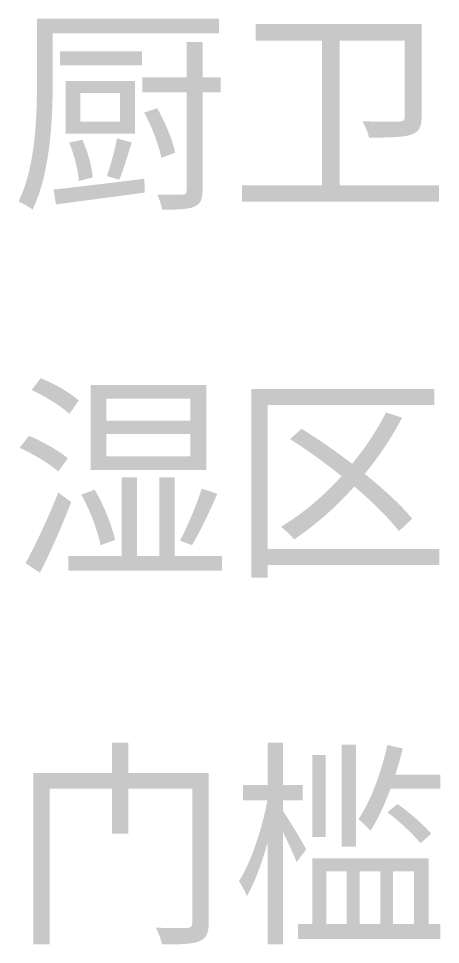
# Model space of a CAD drawing. Header units: millimetres. Extents: x -4600 to 229000, y -4300 to 19460.
# Drawn here: x 138209 to 138761, y 12972 to 14182 of the extents above; entities that cross this region are included whole.
import ezdxf

# ---------------------------------------------------------------- set-up
doc = ezdxf.new("R2010")
doc.units = ezdxf.units.MM
doc.header["$LTSCALE"] = 100
doc.layers.add('R2-LEGEND', color=7, linetype='Continuous', lineweight=18)

# ---------------------------------------------------------------- blocks, each defined once
blk = doc.blocks.new('A04_SHEET')
at = {"layer": 'R2-LEGEND'}
h = blk.add_hatch(color=256, dxfattribs=at)
edge = h.paths.add_edge_path()
edge.add_line((18233.5, 14182.2), (18233.5, 14097.1))
edge.add_spline(control_points=[(18233.5, 14097.1), (18233.5, 14051.8), (18231.5, 13988.2), (18209.5, 13943)], knot_values=[0, 0, 0, 0, 1, 1, 1, 1], degree=3, periodic=0)
edge.add_spline(control_points=[(18209.5, 13943), (18214.6, 13941), (18224.1, 13935.5), (18227.8, 13932.4)], knot_values=[0, 0, 0, 0, 1, 1, 1, 1], degree=3, periodic=0)
edge.add_spline(control_points=[(18227.8, 13932.4), (18250.7, 13979.6), (18254.1, 14049.5), (18254.1, 14097.1)], knot_values=[0, 0, 0, 0, 1, 1, 1, 1], degree=3, periodic=0)
edge.add_line((18254.1, 14097.1), (18254.1, 14163))
edge.add_line((18254.1, 14163), (18471.3, 14163))
edge.add_line((18471.3, 14163), (18471.3, 14182.2))
edge.add_line((18471.3, 14182.2), (18233.5, 14182.2))
edge = h.paths.add_edge_path(flags=0)
edge.add_line((18428.9, 14151.5), (18428.9, 14105.4))
edge.add_line((18428.9, 14105.4), (18371, 14105.4))
edge.add_line((18371, 14105.4), (18371, 14085.6))
edge.add_line((18371, 14085.6), (18428.9, 14085.6))
edge.add_line((18428.9, 14085.6), (18428.9, 13957.6))
edge.add_spline(control_points=[(18428.9, 13957.6), (18428.9, 13953.6), (18427.8, 13952.1), (18423.5, 13952.1)], knot_values=[0, 0, 0, 0, 1, 1, 1, 1], degree=3, periodic=0)
edge.add_spline(control_points=[(18423.5, 13952.1), (18419.2, 13951.8), (18405.4, 13951.8), (18390.5, 13952.1)], knot_values=[0, 0, 0, 0, 1, 1, 1, 1], degree=3, periodic=0)
edge.add_spline(control_points=[(18390.5, 13952.1), (18393.4, 13946.7), (18396.2, 13937.8), (18397.1, 13932.4)], knot_values=[0, 0, 0, 0, 1, 1, 1, 1], degree=3, periodic=0)
edge.add_spline(control_points=[(18397.1, 13932.4), (18417.7, 13932.4), (18430.9, 13932.9), (18438.9, 13936.1)], knot_values=[0, 0, 0, 0, 1, 1, 1, 1], degree=3, periodic=0)
edge.add_spline(control_points=[(18438.9, 13936.1), (18447, 13939.5), (18449.8, 13945.3), (18449.8, 13957.6)], knot_values=[0, 0, 0, 0, 1, 1, 1, 1], degree=3, periodic=0)
edge.add_line((18449.8, 13957.6), (18449.8, 14085.6))
edge.add_line((18449.8, 14085.6), (18473.6, 14085.6))
edge.add_line((18473.6, 14085.6), (18473.6, 14105.4))
edge.add_line((18473.6, 14105.4), (18449.8, 14105.4))
edge.add_line((18449.8, 14105.4), (18449.8, 14151.5))
edge.add_line((18449.8, 14151.5), (18428.9, 14151.5))
edge = h.paths.add_edge_path(flags=0)
edge.add_spline(control_points=[(18373.6, 14059.3), (18383.9, 14040.7), (18393.1, 14015.7), (18396, 14000)], knot_values=[0, 0, 0, 0, 1, 1, 1, 1], degree=3, periodic=0)
edge.add_line((18396, 14000), (18414, 14006.9))
edge.add_spline(control_points=[(18414, 14006.9), (18411.1, 14022.3), (18401.1, 14047), (18390.5, 14065)], knot_values=[0, 0, 0, 0, 1, 1, 1, 1], degree=3, periodic=0)
edge.add_line((18390.5, 14065), (18373.6, 14059.3))
h.paths.add_polyline_path([(18271.1, 14100.5), (18271.1, 14031.5), (18361.6, 14031.5), (18361.6, 14100.5), (18271.1, 14100.5)], flags=0)
h.paths.add_polyline_path([(18290.2, 14084.8), (18341.8, 14084.8), (18341.8, 14047.5), (18290.2, 14047.5), (18290.2, 14084.8)], flags=0)
edge = h.paths.add_edge_path(flags=0)
edge.add_line((18255.3, 13958.7), (18258.4, 13939.2))
edge.add_spline(control_points=[(18258.4, 13939.2), (18289.4, 13943.5), (18332.6, 13949), (18374.2, 13954.7)], knot_values=[0, 0, 0, 0, 1, 1, 1, 1], degree=3, periodic=0)
edge.add_line((18374.2, 13954.7), (18373.9, 13972.8))
edge.add_spline(control_points=[(18373.9, 13972.8), (18330.1, 13967.3), (18284.8, 13961.9), (18255.3, 13958.7)], knot_values=[0, 0, 0, 0, 1, 1, 1, 1], degree=3, periodic=0)
h.paths.add_polyline_path([(18263.6, 14139.2), (18263.6, 14121.2), (18370.8, 14121.2), (18370.8, 14139.2), (18263.6, 14139.2)], flags=0)
edge = h.paths.add_edge_path(flags=0)
edge.add_spline(control_points=[(18338.1, 14025.5), (18335.5, 14010.9), (18329.5, 13989.4), (18324.9, 13976.2)], knot_values=[0, 0, 0, 0, 1, 1, 1, 1], degree=3, periodic=0)
edge.add_line((18324.9, 13976.2), (18341.2, 13971.6))
edge.add_spline(control_points=[(18341.2, 13971.6), (18346.1, 13983.9), (18352.1, 14003.4), (18357.3, 14020.3)], knot_values=[0, 0, 0, 0, 1, 1, 1, 1], degree=3, periodic=0)
edge.add_line((18357.3, 14020.3), (18338.1, 14025.5))
edge = h.paths.add_edge_path(flags=0)
edge.add_spline(control_points=[(18275.6, 14020), (18282.2, 14004), (18287.7, 13983.1), (18288.2, 13969.9)], knot_values=[0, 0, 0, 0, 1, 1, 1, 1], degree=3, periodic=0)
edge.add_line((18288.2, 13969.9), (18306.3, 13974.5))
edge.add_spline(control_points=[(18306.3, 13974.5), (18305.7, 13987.7), (18300, 14008), (18292.8, 14023.8)], knot_values=[0, 0, 0, 0, 1, 1, 1, 1], degree=3, periodic=0)
edge.add_line((18292.8, 14023.8), (18275.6, 14020))
h = blk.add_hatch(color=256, dxfattribs=at)
edge = h.paths.add_edge_path()
edge.add_line((18519.4, 14175), (18519.4, 14153.3))
edge.add_line((18519.4, 14153.3), (18606, 14153.3))
edge.add_line((18606, 14153.3), (18606, 13964.2))
edge.add_line((18606, 13964.2), (18501.4, 13964.2))
edge.add_line((18501.4, 13964.2), (18501.4, 13942.7))
edge.add_line((18501.4, 13942.7), (18758.9, 13942.7))
edge.add_line((18758.9, 13942.7), (18758.9, 13964.2))
edge.add_line((18758.9, 13964.2), (18628.9, 13964.2))
edge.add_line((18628.9, 13964.2), (18628.9, 14153.3))
edge.add_line((18628.9, 14153.3), (18714, 14153.3))
edge.add_line((18714, 14153.3), (18714, 14053.8))
edge.add_spline(control_points=[(18714, 14053.8), (18714, 14049.3), (18712.5, 14047.8), (18706.8, 14047.5), (18700.8, 14047.3), (18680.7, 14047.3), (18658.7, 14047.8)], knot_values=[0, 0, 0, 0, 1, 1, 1, 2, 2, 2, 2], degree=3, periodic=0)
edge.add_spline(control_points=[(18658.7, 14047.8), (18662.1, 14042.1), (18666.1, 14032.6), (18667.3, 14026.6)], knot_values=[0, 0, 0, 0, 1, 1, 1, 1], degree=3, periodic=0)
edge.add_spline(control_points=[(18667.3, 14026.6), (18693.6, 14026.6), (18711.7, 14026.9), (18722.3, 14030.3)], knot_values=[0, 0, 0, 0, 1, 1, 1, 1], degree=3, periodic=0)
edge.add_spline(control_points=[(18722.3, 14030.3), (18732.9, 14034.1), (18736, 14040.7), (18736, 14053.3)], knot_values=[0, 0, 0, 0, 1, 1, 1, 1], degree=3, periodic=0)
edge.add_line((18736, 14053.3), (18736, 14175))
edge.add_line((18736, 14175), (18519.4, 14175))
h = blk.add_hatch(color=256, dxfattribs=at)
edge = h.paths.add_edge_path()
edge.add_spline(control_points=[(18226.6, 13696.7), (18244.4, 13688.4), (18265.6, 13675.3), (18275.9, 13665.5)], knot_values=[0, 0, 0, 0, 1, 1, 1, 1], degree=3, periodic=0)
edge.add_line((18275.9, 13665.5), (18288.2, 13683))
edge.add_spline(control_points=[(18288.2, 13683), (18277.6, 13692.7), (18256.2, 13705.1), (18238.4, 13712.2)], knot_values=[0, 0, 0, 0, 1, 1, 1, 1], degree=3, periodic=0)
edge.add_line((18238.4, 13712.2), (18226.6, 13696.7))
h = blk.add_hatch(color=256, dxfattribs=at)
h.paths.add_polyline_path([(18303.7, 13703.3), (18303.7, 13592.2), (18455, 13592.2), (18455, 13703.3), (18303.7, 13703.3)])
h.paths.add_polyline_path([(18324.1, 13639.2), (18434.1, 13639.2), (18434.1, 13610.2), (18324.1, 13610.2), (18324.1, 13639.2)], flags=0)
h.paths.add_polyline_path([(18324.1, 13685.3), (18434.1, 13685.3), (18434.1, 13656.6), (18324.1, 13656.6), (18324.1, 13685.3)], flags=0)
h = blk.add_hatch(color=256, dxfattribs=at)
h.paths.add_polyline_path([(18513.4, 13698.2), (18513.4, 13451.5), (18534.9, 13451.5), (18534.9, 13468.1), (18759.2, 13468.1), (18759.2, 13488.8), (18534.9, 13488.8), (18534.9, 13677.3), (18752.6, 13677.3), (18752.6, 13698.2), (18513.4, 13698.2)])
edge = h.paths.add_edge_path(flags=0)
edge.add_spline(control_points=[(18564.1, 13632.6), (18586.2, 13618.5), (18609.7, 13601.6), (18631.5, 13584.2)], knot_values=[0, 0, 0, 0, 1, 1, 1, 1], degree=3, periodic=0)
edge.add_spline(control_points=[(18631.5, 13584.2), (18607.7, 13557.8), (18580.8, 13535.2), (18552.4, 13518)], knot_values=[0, 0, 0, 0, 1, 1, 1, 1], degree=3, periodic=0)
edge.add_spline(control_points=[(18552.4, 13518), (18557.3, 13514.2), (18565.9, 13505.9), (18569.6, 13501.4)], knot_values=[0, 0, 0, 0, 1, 1, 1, 1], degree=3, periodic=0)
edge.add_spline(control_points=[(18569.6, 13501.4), (18597.1, 13520), (18624, 13543.5), (18648.1, 13570.7)], knot_values=[0, 0, 0, 0, 1, 1, 1, 1], degree=3, periodic=0)
edge.add_spline(control_points=[(18648.1, 13570.7), (18672.1, 13550.1), (18693.1, 13529.4), (18706.5, 13512.2)], knot_values=[0, 0, 0, 0, 1, 1, 1, 1], degree=3, periodic=0)
edge.add_line((18706.5, 13512.2), (18723.7, 13528.6))
edge.add_spline(control_points=[(18723.7, 13528.6), (18709.4, 13546.1), (18687, 13566.7), (18661.8, 13587)], knot_values=[0, 0, 0, 0, 1, 1, 1, 1], degree=3, periodic=0)
edge.add_spline(control_points=[(18661.8, 13587), (18680.2, 13609.7), (18696.8, 13634.3), (18710.5, 13660.4)], knot_values=[0, 0, 0, 0, 1, 1, 1, 1], degree=3, periodic=0)
edge.add_line((18710.5, 13660.4), (18689.6, 13667.5))
edge.add_spline(control_points=[(18689.6, 13667.5), (18677.6, 13643.7), (18662.4, 13621.1), (18645.2, 13600.2)], knot_values=[0, 0, 0, 0, 1, 1, 1, 1], degree=3, periodic=0)
edge.add_spline(control_points=[(18645.2, 13600.2), (18623.7, 13616.8), (18600.5, 13632.9), (18579.3, 13646)], knot_values=[0, 0, 0, 0, 1, 1, 1, 1], degree=3, periodic=0)
edge.add_line((18579.3, 13646), (18564.1, 13632.6))
h = blk.add_hatch(color=256, dxfattribs=at)
edge = h.paths.add_edge_path()
edge.add_spline(control_points=[(18210.9, 13621.1), (18228.9, 13613.1), (18250.7, 13599.9), (18261.3, 13590.2)], knot_values=[0, 0, 0, 0, 1, 1, 1, 1], degree=3, periodic=0)
edge.add_line((18261.3, 13590.2), (18273.9, 13607.4))
edge.add_spline(control_points=[(18273.9, 13607.4), (18262.7, 13617.1), (18240.7, 13629.4), (18223.2, 13636.9)], knot_values=[0, 0, 0, 0, 1, 1, 1, 1], degree=3, periodic=0)
edge.add_line((18223.2, 13636.9), (18210.9, 13621.1))
h = blk.add_hatch(color=256, dxfattribs=at)
h.paths.add_polyline_path([(18393.4, 13582.7), (18393.4, 13479.6), (18364.2, 13479.6), (18364.2, 13582.7), (18344.4, 13582.7), (18344.4, 13479.6), (18274.5, 13479.6), (18274.5, 13460.4), (18475.3, 13460.4), (18475.3, 13479.6), (18413.4, 13479.6), (18413.4, 13582.7), (18393.4, 13582.7)])
edge = h.paths.add_edge_path(flags=0)
edge.add_spline(control_points=[(18448.7, 13567.8), (18442.4, 13547.2), (18430.1, 13518), (18420.3, 13499.9)], knot_values=[0, 0, 0, 0, 1, 1, 1, 1], degree=3, periodic=0)
edge.add_line((18420.3, 13499.9), (18436.1, 13493.9))
edge.add_spline(control_points=[(18436.1, 13493.9), (18446.4, 13511.1), (18459.3, 13538.6), (18469.3, 13561.2)], knot_values=[0, 0, 0, 0, 1, 1, 1, 1], degree=3, periodic=0)
edge.add_line((18469.3, 13561.2), (18448.7, 13567.8))
edge = h.paths.add_edge_path(flags=0)
edge.add_spline(control_points=[(18291.4, 13560.1), (18302.9, 13539.7), (18313.2, 13512), (18316.6, 13493.9)], knot_values=[0, 0, 0, 0, 1, 1, 1, 1], degree=3, periodic=0)
edge.add_line((18316.6, 13493.9), (18335.5, 13500.8))
edge.add_spline(control_points=[(18335.5, 13500.8), (18331.8, 13518.5), (18321.2, 13545.8), (18308.9, 13566.4)], knot_values=[0, 0, 0, 0, 1, 1, 1, 1], degree=3, periodic=0)
edge.add_line((18308.9, 13566.4), (18291.4, 13560.1))
h = blk.add_hatch(color=256, dxfattribs=at)
edge = h.paths.add_edge_path()
edge.add_line((18218.6, 13470.4), (18237.5, 13457.8))
edge.add_spline(control_points=[(18237.5, 13457.8), (18251, 13484.5), (18266.8, 13520.3), (18278.2, 13550.3)], knot_values=[0, 0, 0, 0, 1, 1, 1, 1], degree=3, periodic=0)
edge.add_line((18278.2, 13550.3), (18261.3, 13562.7))
edge.add_spline(control_points=[(18261.3, 13562.7), (18248.7, 13530.3), (18230.9, 13492.8), (18218.6, 13470.4)], knot_values=[0, 0, 0, 0, 1, 1, 1, 1], degree=3, periodic=0)
h = blk.add_hatch(color=256, dxfattribs=at)
edge = h.paths.add_edge_path()
edge.add_line((18331.5, 13235.9), (18331.5, 13196.1))
edge.add_line((18331.5, 13196.1), (18228.9, 13196.1))
edge.add_line((18228.9, 13196.1), (18228.9, 12972.4))
edge.add_line((18228.9, 12972.4), (18250.1, 12972.4))
edge.add_line((18250.1, 12972.4), (18250.1, 13175.8))
edge.add_line((18250.1, 13175.8), (18331.5, 13175.8))
edge.add_line((18331.5, 13175.8), (18331.5, 13117))
edge.add_line((18331.5, 13117), (18352.7, 13117))
edge.add_line((18352.7, 13117), (18352.7, 13175.8))
edge.add_line((18352.7, 13175.8), (18436.4, 13175.8))
edge.add_line((18436.4, 13175.8), (18436.4, 13000.2))
edge.add_spline(control_points=[(18436.4, 13000.2), (18436.4, 12995.3), (18434.6, 12993.9), (18429.5, 12993.6)], knot_values=[0, 0, 0, 0, 1, 1, 1, 1], degree=3, periodic=0)
edge.add_spline(control_points=[(18429.5, 12993.6), (18424.3, 12993.6), (18406.6, 12993.3), (18388.8, 12994.1)], knot_values=[0, 0, 0, 0, 1, 1, 1, 1], degree=3, periodic=0)
edge.add_spline(control_points=[(18388.8, 12994.1), (18392.2, 12988.1), (18395.7, 12978.1), (18396.8, 12972.1)], knot_values=[0, 0, 0, 0, 1, 1, 1, 1], degree=3, periodic=0)
edge.add_spline(control_points=[(18396.8, 12972.1), (18420.3, 12972.1), (18436.1, 12972.4), (18445.2, 12976.1)], knot_values=[0, 0, 0, 0, 1, 1, 1, 1], degree=3, periodic=0)
edge.add_spline(control_points=[(18445.2, 12976.1), (18454.4, 12979.5), (18457.8, 12986.1), (18457.8, 12999.9)], knot_values=[0, 0, 0, 0, 1, 1, 1, 1], degree=3, periodic=0)
edge.add_line((18457.8, 12999.9), (18457.8, 13196.1))
edge.add_line((18457.8, 13196.1), (18352.7, 13196.1))
edge.add_line((18352.7, 13196.1), (18352.7, 13235.9))
edge.add_line((18352.7, 13235.9), (18331.5, 13235.9))
h = blk.add_hatch(color=256, dxfattribs=at)
edge = h.paths.add_edge_path()
edge.add_line((18534.9, 13235.7), (18534.9, 13180.4))
edge.add_line((18534.9, 13180.4), (18502.8, 13180.4))
edge.add_line((18502.8, 13180.4), (18502.8, 13160.3))
edge.add_line((18502.8, 13160.3), (18534.6, 13160.3))
edge.add_spline(control_points=[(18534.6, 13160.3), (18527.5, 13122.5), (18512.6, 13077.8), (18497.4, 13054.9)], knot_values=[0, 0, 0, 0, 1, 1, 1, 1], degree=3, periodic=0)
edge.add_spline(control_points=[(18497.4, 13054.9), (18500.8, 13050), (18505.7, 13040.8), (18507.7, 13035.4)], knot_values=[0, 0, 0, 0, 1, 1, 1, 1], degree=3, periodic=0)
edge.add_spline(control_points=[(18507.7, 13035.4), (18517.7, 13051.7), (18527.2, 13078.1), (18534.9, 13105.6)], knot_values=[0, 0, 0, 0, 1, 1, 1, 1], degree=3, periodic=0)
edge.add_line((18534.9, 13105.6), (18534.9, 12972.4))
edge.add_line((18534.9, 12972.4), (18555, 12972.4))
edge.add_line((18555, 12972.4), (18555, 13118.8))
edge.add_spline(control_points=[(18555, 13118.8), (18561.8, 13105), (18569.3, 13088.7), (18572.7, 13079.8)], knot_values=[0, 0, 0, 0, 1, 1, 1, 1], degree=3, periodic=0)
edge.add_line((18572.7, 13079.8), (18585.3, 13096.4))
edge.add_spline(control_points=[(18585.3, 13096.4), (18581, 13104.7), (18562.1, 13136), (18555, 13146.6)], knot_values=[0, 0, 0, 0, 1, 1, 1, 1], degree=3, periodic=0)
edge.add_line((18555, 13146.6), (18555, 13160.3))
edge.add_line((18555, 13160.3), (18580.5, 13160.3))
edge.add_line((18580.5, 13160.3), (18580.5, 13180.4))
edge.add_line((18580.5, 13180.4), (18555, 13180.4))
edge.add_line((18555, 13180.4), (18555, 13235.7))
edge.add_line((18555, 13235.7), (18534.9, 13235.7))
for points in [[(18631.7, 13233.4), (18631.7, 13100.1), (18650.4, 13100.1), (18650.4, 13233.4), (18631.7, 13233.4)], [(18593.1, 13219.6), (18593.1, 13112.7), (18610.8, 13112.7), (18610.8, 13219.6), (18593.1, 13219.6)]]:
    blk.add_hatch(color=256, dxfattribs=at).paths.add_polyline_path(points)
h = blk.add_hatch(color=256, dxfattribs=at)
edge = h.paths.add_edge_path()
edge.add_spline(control_points=[(18691.3, 13232.8), (18683.3, 13196.7), (18670.1, 13160.3), (18653.5, 13136)], knot_values=[0, 0, 0, 0, 1, 1, 1, 1], degree=3, periodic=0)
edge.add_spline(control_points=[(18653.5, 13136), (18658.1, 13132.2), (18666.1, 13124.2), (18669.3, 13120.8)], knot_values=[0, 0, 0, 0, 1, 1, 1, 1], degree=3, periodic=0)
edge.add_spline(control_points=[(18669.3, 13120.8), (18678.7, 13135.4), (18687.6, 13154.6), (18695.3, 13175.5)], knot_values=[0, 0, 0, 0, 1, 1, 1, 1], degree=3, periodic=0)
edge.add_line((18695.3, 13175.5), (18760.4, 13175.5))
edge.add_line((18760.4, 13175.5), (18760.4, 13193.8))
edge.add_line((18760.4, 13193.8), (18701.7, 13193.8))
edge.add_spline(control_points=[(18701.7, 13193.8), (18705.4, 13205.3), (18708.5, 13216.7), (18711.4, 13228.2)], knot_values=[0, 0, 0, 0, 1, 1, 1, 1], degree=3, periodic=0)
edge.add_line((18711.4, 13228.2), (18691.3, 13232.8))
edge = h.paths.add_edge_path(flags=0)
edge.add_spline(control_points=[(18691.3, 13144.8), (18707.1, 13133.1), (18725.4, 13115.6), (18734.6, 13104.4)], knot_values=[0, 0, 0, 0, 1, 1, 1, 1], degree=3, periodic=0)
edge.add_line((18734.6, 13104.4), (18748.6, 13117))
edge.add_spline(control_points=[(18748.6, 13117), (18739.5, 13127.6), (18721.1, 13144), (18704.5, 13155.7)], knot_values=[0, 0, 0, 0, 1, 1, 1, 1], degree=3, periodic=0)
edge.add_line((18704.5, 13155.7), (18691.3, 13144.8))
h = blk.add_hatch(color=256, dxfattribs=at)
h.paths.add_polyline_path([(18574.7, 12998.7), (18574.7, 12979.2), (18760.7, 12979.2), (18760.7, 12998.7), (18745.2, 12998.7), (18745.2, 13084.7), (18593.1, 13084.7), (18593.1, 12998.7), (18574.7, 12998.7)])
h.paths.add_polyline_path([(18698.8, 12998.7), (18698.8, 13067.8), (18726, 13067.8), (18726, 12998.7), (18698.8, 12998.7)], flags=0)
h.paths.add_polyline_path([(18655.2, 12998.7), (18655.2, 13067.8), (18681.9, 13067.8), (18681.9, 12998.7), (18655.2, 12998.7)], flags=0)
h.paths.add_polyline_path([(18611.7, 12998.7), (18611.7, 13067.8), (18638, 13067.8), (18638, 12998.7), (18611.7, 12998.7)], flags=0)

msp = doc.modelspace()

# ---------------------------------------------------------------- block references
msp.add_blockref('A04_SHEET', (120000, 0))

doc.saveas('drawing.dxf')
